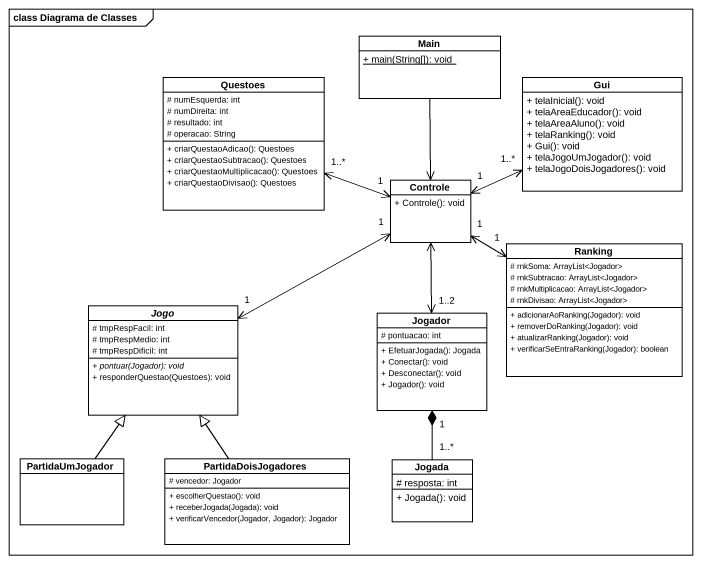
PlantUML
@startuml
mainframe class Diagrama de Classes
hide circle
hide empty members
skinparam classAttributeIconSize 0
class Main {
  {static} + main(String[]): void
}
class Questoes {
  # numEsquerda: int
  # numDireita: int
  # resultado: int
  # operacao: String
  + criarQuestaoAdicao(): Questoes
  + criarQuestaoSubtracao(): Questoes
  + criarQuestaoMultiplicacao(): Questoes
  + criarQuestaoDivisao(): Questoes
}
class Gui {
  + telaInicial(): void
  + telaAreaEducador(): void
  + telaAreaAluno(): void
  + telaRanking(): void
  + Gui(): void
  + telaJogoUmJogador(): void
  + telaJogoDoisJogadores(): void
}
class Controle {
  + Controle(): void
}
class Ranking {
  # rnkSoma: ArrayList<Jogador>
  # rnkSubtracao: ArrayList<Jogador>
  # rnkMultiplicacao: ArrayList<Jogador>
  # rnkDivisao: ArrayList<Jogador>
  + adicionarAoRanking(Jogador): void
  + removerDoRanking(Jogador): void
  + atualizarRanking(Jogador): void
  + verificarSeEntraRanking(Jogador): boolean
}
abstract class Jogo {
  # tmpRespFacil: int
  # tmpRespMedio: int
  # tmpRespDificil: int
  {abstract} + pontuar(Jogador): void
  + responderQuestao(Questoes): void
}
class Jogador {
  # pontuacao: int
  + EfetuarJogada(): Jogada
  + Conectar(): void
  + Desconectar(): void
  + Jogador(): void
}
class PartidaUmJogador
class PartidaDoisJogadores {
  # vencedor: Jogador
  + escolherQuestao(): void
  + receberJogada(Jogada): void
  + verificarVencedor(Jogador, Jogador): Jogador
}
class Jogada {
  # resposta: int
  + Jogada(): void
}
Main -- Controle
Main --> Controle
Questoes "1..*" -right-> "1" Controle
Gui -left-> Controle
Controle -left-> Questoes
Controle "1" -right-> "1..*" Gui
Controle "1" -- "1" Ranking
Controle --> Ranking
Controle -left-> Jogo
Controle --> Jogador
Ranking -up-> Controle
Jogo "1" -right-> "1" Controle
Jogador "1..2" -up- Controle
Jogador -up-> Controle
Jogador "1" *-- "1..*" Jogada
PartidaUmJogador -up-|> Jogo
PartidaDoisJogadores -up-|> Jogo
@enduml
